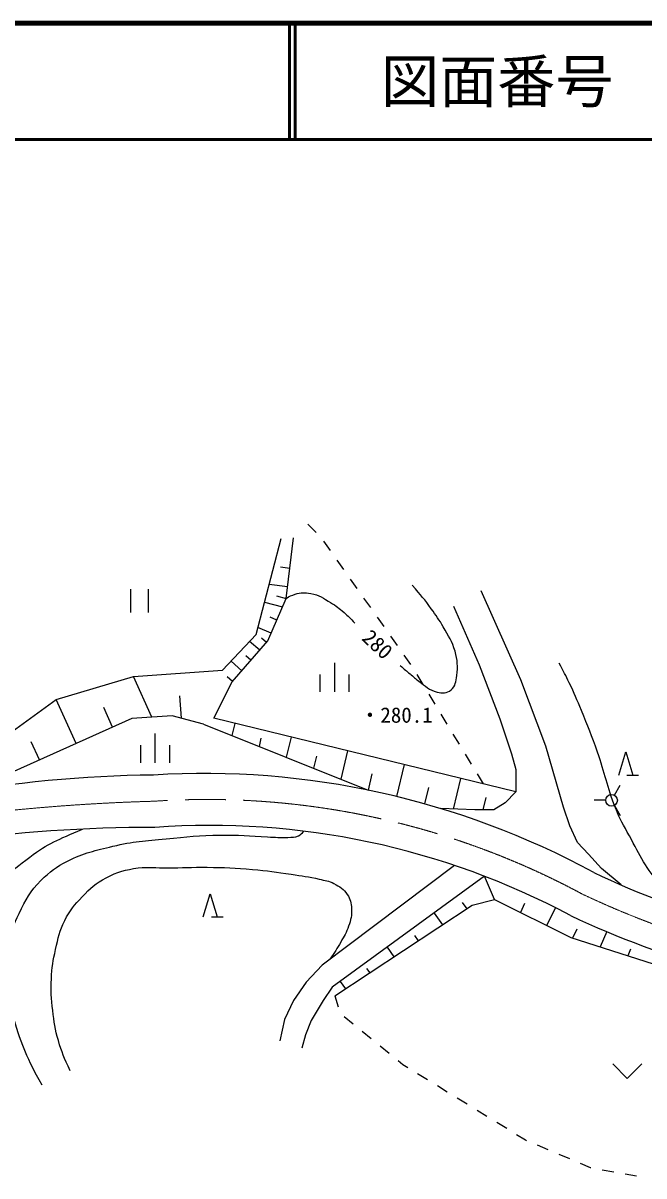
# Model space of a CAD drawing. Units: millimetres, scale not verified. Extents: x 40000 to 680000, y 20000 to 380000.
# Drawn here: x 485830 to 539240, y 280903 to 380000 of the extents above; entities that cross this region are included whole.
import ezdxf
from ezdxf.enums import TextEntityAlignment as Align

# ---------------------------------------------------------------- set-up
doc = ezdxf.new("R2010")
doc.units = ezdxf.units.MM
doc.header["$LTSCALE"] = 1000
doc.linetypes.add('CHAIN', pattern=[18.5, 12, -1.5, 3.5, -1.5])
for name, color, linetype, lineweight in [('S-BGD', 7, 'Continuous', 25), ('S-BMK', 2, 'CHAIN', 13), ('S-TTL', 2, 'Continuous', 140), ('S-TTL-LINE', 7, 'Continuous', 50)]:
    doc.layers.add(name, color=color, linetype=linetype, lineweight=lineweight)
doc.layers.add('S-TTL-TXT', color=7, linetype='Continuous')
doc.styles.add('ＭＳ ゴシック', font='')
doc.styles.get('ＭＳ ゴシック').set_extended_font_data('MS Gothic')

msp = doc.modelspace()

# ---------------------------------------------------------------- linework, layer by layer
at = {"layer": 'S-BGD'}
for p, q in [((511043, 336223), (510329, 336923)), ((505875, 327430), (508041, 335707)), ((508467, 330548), (509096, 335765)), ((512271, 334653), (511694, 335469)), ((508778, 333128), (507985, 333224)), ((513425, 333019), (512848, 333836)), ((514578, 331385), (514001, 332202)), ((495079, 331334), (495079, 329334)), ((496579, 331334), (496579, 329334)), ((508587, 331542), (507001, 331733)), ((528656, 323533), (525247, 331186)), ((506607, 330229), (508155, 329824)), ((506896, 326903), (508467, 330548)), ((507636, 330766), (508467, 330548)), ((515732, 329752), (515155, 330568)), ((522853, 329880), (525065, 324839)), ((507173, 327544), (506033, 328036)), ((507664, 328684), (507094, 328930)), ((516886, 328118), (516309, 328935)), ((502997, 324375), (505875, 327430)), ((506759, 326746), (506327, 327125)), ((518040, 326484), (517463, 327301)), ((503816, 323383), (506896, 326903)), ((506185, 326090), (505323, 326844)), ((504648, 324334), (503722, 325145)), ((505430, 325228), (504999, 325605)), ((519194, 324851), (518617, 325668)), ((495328, 323819), (502997, 324375)), ((512638, 322503), (512638, 325003)), ((525065, 324839), (526843, 320196)), ((488683, 321862), (495328, 323819)), ((496917, 320337), (495328, 323819)), ((502245, 320240), (503816, 323383)), ((503838, 323407), (503374, 323813)), ((511388, 322503), (511388, 324003)), ((513888, 322503), (513888, 324003)), ((520255, 323156), (519737, 324012)), ((530796, 317838), (528656, 323533)), ((499302, 322170), (499442, 320243)), ((521290, 321445), (520772, 322301)), ((481493, 316628), (488683, 321862)), ((490388, 318067), (488683, 321862)), ((493529, 319477), (492773, 321160)), ((495191, 320224), (481465, 314060)), ((498650, 320451), (495191, 320224)), ((501365, 319738), (498650, 320451)), ((528221, 313921), (502245, 320240)), ((522325, 319734), (521807, 320589)), ((526843, 320196), (527858, 317185)), ((501365, 319738), (515505, 314065)), ((504037, 319804), (503784, 318767)), ((487246, 316656), (486542, 318224)), ((497198, 316426), (497198, 318926)), ((506297, 318520), (506128, 317827)), ((508895, 318623), (508472, 316886)), ((523360, 318023), (522842, 318878)), ((495948, 316426), (495948, 317926)), ((498448, 316426), (498448, 317926)), ((513753, 317441), (513161, 315005)), ((524395, 316311), (523878, 317167)), ((527858, 317185), (528221, 315843)), ((532320, 312615), (530796, 317838)), ((537074, 315350), (537674, 317350)), ((537674, 317350), (538274, 315350)), ((511070, 316989), (510817, 315946)), ((518611, 316259), (517945, 313519)), ((515844, 315457), (515505, 314065)), ((525430, 314600), (524913, 315456)), ((528221, 315843), (528221, 315082)), ((537774, 315350), (538774, 315350)), ((520702, 314278), (520364, 312887)), ((523470, 315077), (522827, 312437)), ((528221, 315082), (528221, 313921)), ((536702, 313622), (537202, 314488)), ((525641, 313424), (525382, 312361)), ((528221, 313921), (527314, 312978)), ((535952, 313189), (534952, 313189)), ((524703, 312361), (521764, 312479)), ((526335, 312361), (524703, 312361)), ((527314, 312978), (526335, 312361)), ((532864, 310983), (532320, 312615)), ((536702, 312756), (537202, 311890)), ((533517, 309568), (532864, 310983)), ((534460, 308553), (533517, 309568)), ((535584, 307320), (534460, 308553)), ((522945, 307588), (511559, 299024)), ((537269, 305917), (535584, 307320)), ((525523, 306661), (512430, 297122)), ((526375, 304662), (525523, 306661)), ((501333, 303162), (501933, 305162)), ((501933, 305162), (502533, 303162)), ((523603, 304421), (524003, 303872)), ((524456, 304171), (526375, 304662)), ((526375, 304662), (532937, 301403)), ((528962, 304311), (528614, 303550)), ((512648, 296381), (524456, 304171)), ((521182, 303499), (521914, 302494)), ((531622, 303962), (530853, 302438)), ((502033, 303162), (503033, 303162)), ((519493, 301571), (519825, 301116)), ((532937, 301403), (547535, 296715)), ((533453, 302115), (533104, 301349)), ((536037, 301903), (535484, 300585)), ((517141, 300554), (517736, 299737)), ((538089, 300405), (537865, 299821)), ((511559, 299024), (510172, 297558)), ((515384, 298721), (515647, 298359)), ((510172, 297558), (509102, 295973)), ((513100, 297610), (513558, 296981)), ((512430, 297122), (511638, 295973)), ((512648, 296381), (512947, 295426)), ((509102, 295973), (508310, 294349)), ((511638, 295973), (510608, 294270)), ((508310, 294349), (507914, 292526)), ((513466, 294621), (514239, 293986)), ((510608, 294270), (510132, 293041)), ((515012, 293352), (515785, 292717)), ((510132, 293041), (509815, 291892)), ((516558, 292083), (517331, 291449)), ((518104, 290814), (518503, 290487)), ((518503, 290487), (518915, 290234)), ((536553, 290537), (537803, 289287)), ((539053, 290537), (537803, 289287)), ((519767, 289710), (520619, 289186)), ((521471, 288663), (522323, 288139)), ((523175, 287615), (524027, 287092)), ((524879, 286568), (525731, 286044)), ((526582, 285521), (527434, 284997)), ((528286, 284473), (529053, 284002)), ((529053, 284002), (529145, 283963)), ((530065, 283571), (530985, 283179)), ((531905, 282787), (532825, 282395)), ((533745, 282003), (534618, 281631)), ((534618, 281631), (534668, 281622)), ((535652, 281442), (536636, 281262)), ((537619, 281082), (538603, 280903))]:
    msp.add_line(p, q, dxfattribs=at)
msp.add_circle((536452, 313189), 500, dxfattribs=at)
for centre, radius, start, end in [((498339, 205906), 109463, 90.67404, 100.16115), ((501397, 245220), 70276, 61.51354, 93.54567), ((497216, 176914), 133948, 90.01893, 97.67319), ((501908, 245062), 65971, 61.95533, 94.11685), ((567879, 376353), 76800, 244.58189, 263.63787), ((567257, 376317), 80698, 244.82155, 264.08556)]:
    msp.add_arc(centre, radius, start, end, dxfattribs=at)
for points, knots in [([(508467, 330548), (508781, 330742), (508919, 330803), (509233, 330903), (509735, 331063), (510062, 331069), (510580, 330975), (511303, 330844), (511656, 330560), (512287, 330182), (512765, 329895), (513019, 329705), (513441, 329340), (513833, 329001), (513966, 328860), (514380, 328403)], [0, 0, 0, 0, 1, 1, 1, 2, 2, 2, 3, 3, 3, 4, 4, 4, 5, 5, 5, 5]), ([(518267, 324790), (518672, 324429), (518778, 324333), (519115, 324051), (519412, 323802), (519570, 323651), (519885, 323425), (520463, 323010), (520759, 322668), (521448, 322488), (521908, 322367), (522281, 322379), (522650, 322680), (523048, 323006), (523059, 323397), (523131, 323906), (523244, 324717), (523206, 325209), (522986, 325998), (522743, 326872), (522418, 327297), (521977, 328090), (521620, 328729), (521367, 329056), (520943, 329653), (520350, 330486), (520110, 330750), (519308, 331696)], [0, 0, 0, 0, 1, 1, 1, 2, 2, 2, 3, 3, 3, 4, 4, 4, 5, 5, 5, 6, 6, 6, 7, 7, 7, 8, 8, 8, 9, 9, 9, 9]), ([(542404, 304349), (541599, 304989), (541353, 305253), (540742, 305897), (539384, 307328), (538937, 308402), (537991, 310134), (537484, 311062), (537161, 311569), (536780, 312555), (536072, 314387), (535891, 315489), (535239, 317342), (534743, 318755), (534441, 319538), (533864, 320919), (533474, 321852), (533261, 322377), (532818, 323285), (532490, 323960), (532375, 324184), (531938, 324991)], [0, 0, 0, 0, 1, 1, 1, 2, 2, 2, 3, 3, 3, 4, 4, 4, 5, 5, 5, 6, 6, 6, 7, 7, 7, 7]), ([(474628, 287192), (475230, 287232), (475447, 287231), (475965, 287170), (476669, 287087), (477055, 286941), (477710, 286671), (478491, 286350), (478875, 286053), (479591, 285606), (480229, 285209), (480507, 284857), (481177, 284518), (481697, 284256), (482000, 284003), (482582, 284020), (483181, 284037), (483590, 284184), (483987, 284632), (484472, 285179), (484524, 285673), (484599, 286399), (484685, 287227), (484469, 287696), (484282, 288507), (484153, 289066), (483953, 289341), (483783, 289889), (483448, 290968), (483265, 291575), (483013, 292676), (482814, 293548), (482713, 294039), (482560, 294920), (482343, 296163), (482218, 296860), (482084, 298115), (481942, 299446), (481714, 300208), (481880, 301537), (482025, 302698), (482333, 303322), (482854, 304369), (483256, 305176), (483538, 305610), (484123, 306295), (484898, 307201), (485462, 307593), (486412, 308312), (488008, 309520), (488807, 309779), (490940, 310715)], [0, 0, 0, 0, 1, 1, 1, 2, 2, 2, 3, 3, 3, 4, 4, 4, 5, 5, 5, 6, 6, 6, 7, 7, 7, 8, 8, 8, 9, 9, 9, 10, 10, 10, 11, 11, 11, 12, 12, 12, 13, 13, 13, 14, 14, 14, 15, 15, 15, 16, 16, 16, 17, 17, 17, 17]), ([(487473, 288705), (486716, 290059), (486480, 290479), (485986, 291680), (485498, 292865), (485274, 293554), (484959, 294796), (484678, 295901), (484495, 296527), (484427, 297665), (484353, 298909), (484315, 299632), (484569, 300852), (484790, 301914), (484994, 302507), (485490, 303472), (486096, 304653), (486418, 305377), (487367, 306306), (488159, 307082), (488678, 307469), (489668, 307970), (491097, 308693), (492008, 308868), (493564, 309245), (495315, 309669), (496340, 309697), (498132, 309882), (499952, 310071), (500977, 310155), (502807, 310201), (504393, 310241), (505280, 310091), (506867, 310045), (507550, 310026), (507935, 309948), (508616, 310007), (508973, 310037), (509214, 309956), (509523, 310136), (509726, 310255), (509818, 310342), (509970, 310538)], [0, 0, 0, 0, 1, 1, 1, 2, 2, 2, 3, 3, 3, 4, 4, 4, 5, 5, 5, 6, 6, 6, 7, 7, 7, 8, 8, 8, 9, 9, 9, 10, 10, 10, 11, 11, 11, 12, 12, 12, 13, 13, 13, 14, 14, 14, 14]), ([(489895, 289944), (489351, 291106), (489166, 291490), (488870, 292538), (488589, 293529), (488502, 294107), (488387, 295131), (488269, 296186), (488213, 296786), (488266, 297846), (488317, 298844), (488404, 299405), (488628, 300379), (488856, 301366), (488951, 301950), (489412, 302852), (489865, 303737), (490233, 304184), (490920, 304902), (491627, 305641), (492062, 306063), (492971, 306531), (493978, 307049), (494622, 307230), (495745, 307375), (496703, 307499), (497252, 307367), (498218, 307375), (499561, 307387), (500313, 307453), (501656, 307436), (503189, 307416), (504049, 307384), (505577, 307255), (506878, 307145), (507601, 307021), (508894, 306832), (509840, 306694), (510374, 306626), (511306, 306410), (511810, 306293), (512128, 306293), (512575, 306033), (513073, 305743), (513413, 305589), (513720, 305101), (513986, 304679), (514063, 304376), (514089, 303878), (514120, 303279), (514031, 302931), (513837, 302364), (513644, 301803), (513447, 301523), (513157, 301005), (512817, 300396), (512672, 300195), (512193, 299501)], [0, 0, 0, 0, 1, 1, 1, 2, 2, 2, 3, 3, 3, 4, 4, 4, 5, 5, 5, 6, 6, 6, 7, 7, 7, 8, 8, 8, 9, 9, 9, 10, 10, 10, 11, 11, 11, 12, 12, 12, 13, 13, 13, 14, 14, 14, 15, 15, 15, 16, 16, 16, 17, 17, 17, 18, 18, 18, 19, 19, 19, 19])]:
    msp.add_open_spline(points, degree=3, knots=knots, dxfattribs=at)
at = {"layer": 'S-BMK'}
for centre, radius, start, end in [((501654, 245145), 68119, 61.72703, 93.82366), ((501588, 146643), 166528, 91.5402, 97.73321), ((567570, 376347), 78761, 244.70705, 263.32114)]:
    msp.add_arc(centre, radius, start, end, dxfattribs=at)
at = {"layer": 'S-TTL'}
msp.add_line((680000, 380000), (40000, 380000), dxfattribs=at)
at = {"layer": 'S-TTL-LINE'}
for p, q in [((508747, 380000), (508747, 370000)), ((509247, 380000), (509247, 370000)), ((40000, 370000), (680000, 370000))]:
    msp.add_line(p, q, dxfattribs=at)

# ---------------------------------------------------------------- texts
at = {"layer": 'S-BGD', "style": 'ＭＳ ゴシック'}
msp.add_text('280', height=1320, rotation=317.09, dxfattribs=at).set_placement((516324, 326596), align=Align.MIDDLE_CENTER)
msp.add_text('・280.1', height=1320, dxfattribs=at).set_placement((514770, 320520), align=Align.MIDDLE_LEFT)
at = {"layer": 'S-TTL-TXT', "style": 'ＭＳ ゴシック'}
msp.add_text('図面番号', height=3666, dxfattribs=at).set_placement((526622, 375000), align=Align.MIDDLE_CENTER)

doc.saveas('drawing.dxf')
